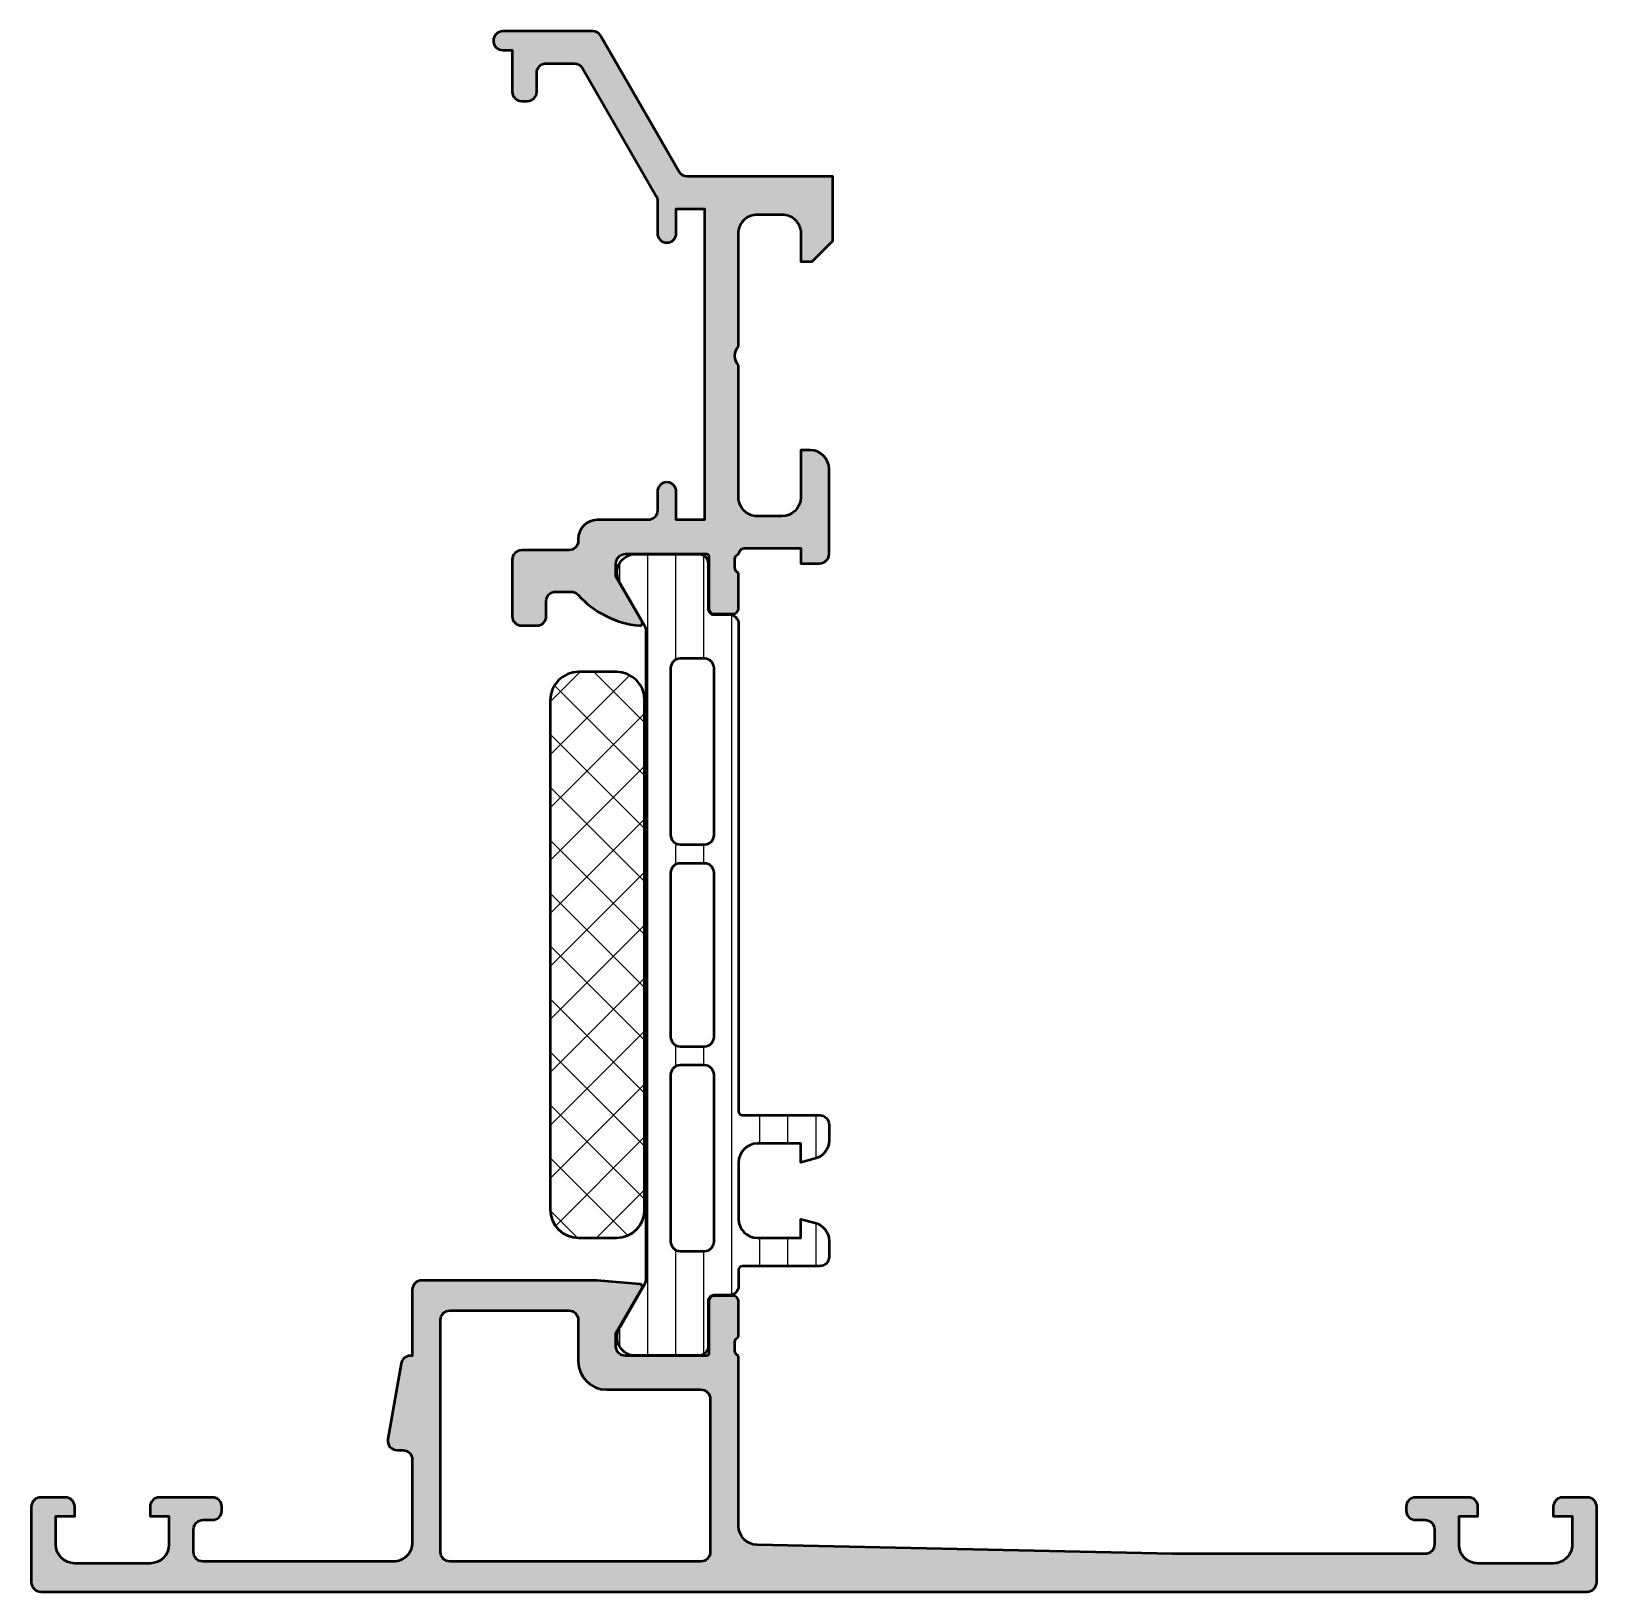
# Model space of a CAD drawing. Extents: x 0 to 83, y 0 to 82.7.
import ezdxf

# ---------------------------------------------------------------- set-up
doc = ezdxf.new("R2010")
doc.units = 0
for name, color, linetype, lineweight in [('0S-Alu contour', 7, 'Continuous', 50), ('0S-Alu hatch', 252, 'Continuous', 25), ('0S-Plastic contour', 254, 'Continuous', 50), ('0S-Plastic hatch', 253, 'Continuous', 25), ('0S-PT contour', 91, 'Continuous', 50), ('0S-PT hatch', 103, 'Continuous', 25)]:
    doc.layers.add(name, color=color, linetype=linetype, lineweight=lineweight)

# ---------------------------------------------------------------- blocks, each defined once
blk = doc.blocks.new('357610__360D80D0_199B_4481_9DCD_6B8A4956D141_')
at = {"layer": '0S-Alu hatch'}
h = blk.add_hatch(color=256, dxfattribs=at)
edge = h.paths.add_edge_path()
edge.add_line((20.20104675293145, 15.99957974050917), (20.20104675292961, 12.50007107351687))
edge.add_line((20.20104675292961, 12.50007107351687), (20.09688073378649, 12.50007107351688))
edge.add_arc((20.09688073378645, 12.00007107351685), 0.5000000000000338, 89.99999999999594, 170.1297260668155)
edge.add_line((19.60428153706837, 12.08578006600148), (18.9080644972403, 8.08438015895865))
edge.add_arc((19.40066369395836, 7.998671166474022), 0.5000000000000016, 170.1297260668152, 269.9999999999968)
edge.add_line((19.40066369395833, 7.498671166474021), (19.70104675293113, 7.498671166474008))
edge.add_ellipse((19.70130787191716, 6.998932285461473), major_axis=(-0.4997389492312813, 0), ratio=1, start_angle=179.9700623347294, end_angle=270.0299376635616, ccw=False)
edge.add_line((20.20104675292968, 6.998671166460542), (20.20111516595617, 2.600182081558386))
edge.add_ellipse((19.20111516607716, 2.600166527802555), major_axis=(-0.9999999999999682, 0), ratio=1, start_angle=90.00000000000279, end_angle=180.0008911646623, ccw=False)
edge.add_line((19.20111516607721, 1.600166527802587), (9.100073519883153, 1.600166526440678))
edge.add_ellipse((9.100073519883125, 2.100203426591479), major_axis=(-0.5000369001508012, 0), ratio=1, start_angle=0.004227977783784809, end_angle=90.00000000000318, ccw=False)
edge.add_line((8.600036621093745, 2.100166527802058), (8.600036619732334, 3.300117421981943))
edge.add_ellipse((9.100073519882699, 3.300117421981943), major_axis=(-0.500036900150363, 0), ratio=1, start_angle=269.9999996214636, end_angle=360, ccw=False)
edge.add_line((9.100073523186296, 3.800154322132306), (9.600094095896551, 3.800154317467164))
edge.add_arc((9.600094095896551, 4.300096845968083), 0.4999425285009185, 270, 360.0000008537737)
edge.add_line((10.10003662439747, 4.300096853417807), (10.10003662439747, 4.500224002605023))
edge.add_arc((9.600094095896566, 4.500224002604987), 0.4999425285009096, 0, 89.99999995942267)
edge.add_line((9.60009409625063, 5.000166531105897), (6.80009336225514, 5.000166529785202))
edge.add_arc((6.800093362255154, 4.500121993671934), 0.5000445361132675, 90.0000000000016, 180)
edge.add_line((6.300048826141886, 4.500121993671934), (6.300048828125, 4.000166527802147))
edge.add_line((6.300048828125, 4.000166527802147), (7.300048828125, 4.000166527802133))
edge.add_line((7.300048828125, 4.000166527802133), (7.30004883006957, 2.500104167022813))
edge.add_ellipse((6.300111188904338, 2.500104167022813), major_axis=(-0.999937641165232, 0), ratio=1, start_angle=90.00000003939368, end_angle=180, ccw=False)
edge.add_line((6.300111189591845, 1.500166525857581), (2.30003569972456, 1.500166525051841))
edge.add_ellipse((2.30003569972456, 2.500092364245356), major_axis=(-0.9999258391935143, 0), ratio=1, start_angle=0, end_angle=90, ccw=False)
edge.add_line((1.300109860531045, 2.500092364245356), (1.30010986328125, 4.000166527802189))
edge.add_line((1.30010986328125, 4.000166527802189), (2.30010986328125, 4.000166527802147))
edge.add_line((2.30010986328125, 4.000166527802147), (2.300109864642664, 4.50012962901274))
edge.add_arc((1.800072964491846, 4.50012962901274), 0.5000369001508176, 0, 89.99999993999789)
edge.add_line((1.800072965015502, 5.000166529163558), (0.5000979339465772, 5.000166529163568))
edge.add_arc((0.500097933946563, 4.500129629011833), 0.5000369001517342, 89.99999999999837, 180)
edge.add_line((6.10337948288e-05, 4.500129629011833), (6.10337948359e-05, 0.5002034265921039))
edge.add_arc((0.5000979339452414, 0.5002034265921039), 0.5000369001504055, 180, 269.9998507352674)
edge.add_line((0.5000966312685902, 0.0001665264433952), (82.50000000000422, -4.70952447416e-05))
edge.add_arc((82.49995290032074, 0.5000000044345221), 0.500047101897435, 270.0053967177769, 359.9946032826653)
edge.add_line((83, 0.4999529047548963), (82.99999237060545, 4.49995290475664))
edge.add_arc((82.49996852648655, 4.499929060636355), 0.5000238446874289, 0.0027322045316847, 89.99726779546612)
edge.add_line((82.49999237060608, 4.999952904755269), (81.19993591308786, 4.999952904755329))
edge.add_arc((81.19998044032452, 4.49991600753264), 0.5000368992052172, 90.00510206895105, 179.9957722025569)
edge.add_line((80.69994354248061, 4.499952904748107), (80.69994354248047, 3.999952904755272))
edge.add_line((80.69994354248047, 3.999952904755272), (81.69994354248045, 3.999952904755272))
edge.add_line((81.69994354248045, 3.999952904755272), (81.6999435424805, 2.499952904751796))
edge.add_ellipse((80.70001580794086, 2.49988063929485), major_axis=(-0.999927737150976, 0), ratio=1, start_angle=89.99585919499589, end_angle=180.0041408049138, ccw=False)
edge.add_line((80.6999435424824, 1.499952904755212), (76.7000045776437, 1.49995290475523))
edge.add_ellipse((76.69996625689778, 2.499922213147558), major_axis=(-0.99996930912659, 0), ratio=1, start_angle=-0.00029142335012011245, end_angle=90.00219568439672, ccw=False)
edge.add_line((75.69999694778413, 2.499927299266603), (75.70000457763672, 3.999952904755258))
edge.add_line((75.70000457763672, 3.999952904755258), (76.70000457763672, 3.999952904755272))
edge.add_line((76.70000457763672, 3.999952904755272), (76.70000457763672, 4.499952904757235))
edge.add_arc((76.19996098675819, 4.499909313269877), 0.5000435927785856, 0.0049947810255019, 89.99587947706527)
edge.add_line((76.19999694823926, 4.999952904755347), (73.40000915527574, 4.999952904755272))
edge.add_arc((73.3999580735081, 4.500003986520602), 0.499948920844284, 89.99414586254967, 180.0058541376308)
edge.add_line((72.90000915527342, 4.49995290475139), (72.90001678466797, 4.299940697723324))
edge.add_arc((73.3999462677879, 4.299870180843945), 0.4999294880932596, 179.9919182211392, 270.0080817792244)
edge.add_line((73.40001678467014, 3.799940697724017), (73.9000167846651, 3.799940697724064))
edge.add_ellipse((73.89996263094984, 3.299878913725065), major_axis=(-0.5000617869312614, 0), ratio=1, start_angle=180.0070790499697, end_angle=269.9937952080799, ccw=False)
edge.add_line((74.4000244140643, 3.299940697723795), (74.40002441406443, 2.499952904769237))
edge.add_ellipse((73.89996806814423, 2.500009251477026), major_axis=(-0.5000563490947937, 0), ratio=1, start_angle=90.00558187331768, end_angle=179.993543870491, ccw=False)
edge.add_line((73.90001678466771, 1.999952904755265), (60.49998474123531, 1.999952904755272))
edge.add_line((60.49998474123531, 1.999952904755272), (38.47814058513664, 2.482461388943038))
edge.add_ellipse((38.50004577636717, 3.482221441454207), major_axis=(-0.9999999999999916, 0), ratio=1, start_angle=0, end_angle=88.74482459939537, ccw=False)
edge.add_line((37.50004577636718, 3.482221441454207), (37.50004577636719, 12.50005581472664))
edge.add_ellipse((37.5788822229102, 12.76757640671974), major_axis=(-0.2788950563274091, 0), ratio=1, start_angle=-1.164589374017396, end_angle=73.58012358051388, ccw=False)
edge.add_line((37.30004477636717, 12.77324481471772), (37.30004477636715, 13.22683881471776))
edge.add_ellipse((37.5789128720103, 13.23249947419516), major_axis=(-0.2789255417371361, 0), ratio=1, start_angle=-73.57540544465019, end_angle=1.162870072956082, ccw=False)
edge.add_line((37.50004577636716, 13.50004281471809), (37.50004577636716, 15.3800538147266))
edge.add_arc((37.20004577636715, 15.3800538147266), 0.3000000000000114, 0, 89.99999999999729)
edge.add_line((37.20004577636716, 15.68005381472661), (36.2200714573244, 15.68005381472665))
edge.add_arc((36.22007145732439, 15.38005381472664), 0.3000000000000043, 89.99999999999864, 180)
edge.add_line((35.92007145732439, 15.38005381472664), (35.92007145732439, 12.62005581472661))
edge.add_ellipse((35.80007163068027, 12.62005581472661), major_axis=(-0.1199998266441184, 0), ratio=1, start_angle=89.9999006516739, end_angle=180, ccw=False)
edge.add_line((35.80007142260593, 12.50005598808267), (31.50003710171848, 12.5000634438846))
edge.add_ellipse((31.50003796866942, 13.0000480068525), major_axis=(-0.4999845629686563, 0), ratio=1, start_angle=0, end_angle=89.99990065167361, ccw=False)
edge.add_line((31.00005340570076, 13.0000480068525), (31.00005340576172, 13.70006039236439))
edge.add_line((31.00005340576172, 13.70006039236439), (32.38829803466977, 16.10457851980485))
edge.add_arc((32.26084248088563, 16.16118807414983), 0.1394616787277372, 336.0515363595374, 437.2878661720721)
edge.add_line((32.29153141287469, 16.29723126319996), (29.97867773385522, 16.49957974050839))
edge.add_line((29.97867773385522, 16.49957974050839), (20.70104675293145, 16.49957974050889))
edge.add_arc((20.70104675293142, 15.99957974050891), 0.4999999999999787, 89.99999999999756, 180)
edge = h.paths.add_edge_path()
edge.add_arc((30.50005340576174, 12.21006802175891), 1.500000000000014, 180, 270)
edge.add_line((30.50005340576174, 10.71006802175889), (35.49995290475708, 10.71006802175889))
edge.add_ellipse((35.49995290475709, 10.2100680217589), major_axis=(-0.4999999999999929, 0), ratio=1, start_angle=180, end_angle=270.0000000000008, ccw=False)
edge.add_line((35.99995290475708, 10.2100680217589), (35.99995290475707, 2.100161950165425))
edge.add_ellipse((35.49995290475707, 2.100161950165425), major_axis=(-0.5, 0), ratio=1, start_angle=90, end_angle=180, ccw=False)
edge.add_line((35.49995290475707, 1.600161950165425), (22.19995290475706, 1.600161950165426))
edge.add_ellipse((22.19995290475707, 2.100161950165432), major_axis=(-0.500000000000007, 0), ratio=1, start_angle=0, end_angle=89.9999999999992, ccw=False)
edge.add_line((21.69995290475706, 2.100161950165432), (21.69995290475706, 14.39957974050861))
edge.add_ellipse((22.19995290475706, 14.39957974050861), major_axis=(-0.4999999999999929, 0), ratio=1, start_angle=270.00000000000165, end_angle=360, ccw=False)
edge.add_line((22.19995290475704, 14.8995797405086), (28.50005340576169, 14.89957974050868))
edge.add_ellipse((28.5000534057617, 14.39957974050865), major_axis=(-0.5000000000000285, 0), ratio=1, start_angle=180, end_angle=270.00000000000165, ccw=False)
edge.add_line((29.00005340576173, 14.39957974050865), (29.00005340576172, 12.21006802175891))
at = {"layer": '0S-Alu contour', "color": 7}
for points in [[(20.20104675293145, 15.99957974050917), (20.20104675292961, 12.50007107351687), (20.09688073378649, 12.50007107351688)], [(32.29153141287469, 16.29723126319996), (29.97867773385522, 16.49957974050839), (20.70104675293145, 16.49957974050889)], [(31.00005340570076, 13.0000480068525), (31.00005340576172, 13.70006039236439), (32.38829803466977, 16.10457851980485)], [(35.92007145732439, 15.38005381472664), (35.92007145732439, 12.62005581472661)], [(37.20004577636716, 15.68005381472661), (36.2200714573244, 15.68005381472665)], [(37.50004577636716, 13.50004281471809), (37.50004577636716, 15.3800538147266)], [(21.69995290475706, 2.100161950165432), (21.69995290475706, 14.39957974050861)], [(22.19995290475704, 14.8995797405086), (28.50005340576169, 14.89957974050868)], [(29.00005340576173, 14.39957974050865), (29.00005340576172, 12.21006802175891)], [(35.80007142260593, 12.50005598808267), (31.50003710171848, 12.5000634438846)], [(37.30004477636717, 12.77324481471772), (37.30004477636715, 13.22683881471776)], [(37.50004577636718, 3.482221441454207), (37.50004577636719, 12.50005581472664)], [(19.60428153706837, 12.08578006600148), (18.9080644972403, 8.08438015895865)], [(30.50005340576174, 10.71006802175889), (35.49995290475708, 10.71006802175889)], [(35.99995290475708, 10.2100680217589), (35.99995290475707, 2.100161950165425)], [(19.40066369395833, 7.498671166474021), (19.70104675293113, 7.498671166474008)], [(20.20104675292968, 6.998671166460542), (20.20111516595617, 2.600182081558386)], [(1.800072965015502, 5.000166529163558), (0.5000979339465772, 5.000166529163568)], [(9.60009409625063, 5.000166531105897), (6.80009336225514, 5.000166529785202)], [(76.19999694823926, 4.999952904755347), (73.40000915527574, 4.999952904755272)], [(82.49999237060608, 4.999952904755269), (81.19993591308786, 4.999952904755329)], [(6.10337948288e-05, 4.500129629011833), (6.10337948359e-05, 0.5002034265921039)], [(1.300109860531045, 2.500092364245356), (1.30010986328125, 4.000166527802189), (2.30010986328125, 4.000166527802147), (2.300109864642664, 4.50012962901274)], [(6.300048826141886, 4.500121993671934), (6.300048828125, 4.000166527802147), (7.300048828125, 4.000166527802133), (7.30004883006957, 2.500104167022813)], [(10.10003662439747, 4.300096853417807), (10.10003662439747, 4.500224002605023)], [(72.90000915527342, 4.49995290475139), (72.90001678466797, 4.299940697723324)], [(75.69999694778413, 2.499927299266603), (75.70000457763672, 3.999952904755258), (76.70000457763672, 3.999952904755272), (76.70000457763672, 4.499952904757235)], [(80.69994354248061, 4.499952904748107), (80.69994354248047, 3.999952904755272), (81.69994354248045, 3.999952904755272), (81.6999435424805, 2.499952904751796)], [(83, 0.4999529047548963), (82.99999237060545, 4.49995290475664)], [(9.100073523186296, 3.800154322132306), (9.600094095896551, 3.800154317467164)], [(73.40001678467014, 3.799940697724017), (73.9000167846651, 3.799940697724064)], [(8.600036621093745, 2.100166527802058), (8.600036619732334, 3.300117421981943)], [(74.4000244140643, 3.299940697723795), (74.40002441406443, 2.499952904769237)], [(73.90001678466771, 1.999952904755265), (60.49998474123531, 1.999952904755272), (38.47814058513664, 2.482461388943038)], [(6.300111189591845, 1.500166525857581), (2.30003569972456, 1.500166525051841)], [(19.20111516607721, 1.600166527802587), (9.100073519883153, 1.600166526440678)], [(35.49995290475707, 1.600161950165425), (22.19995290475706, 1.600161950165426)], [(80.6999435424824, 1.499952904755212), (76.7000045776437, 1.49995290475523)], [(0.5000966312685902, 0.0001665264433952), (82.50000000000422, -4.70952447416e-05)]]:
    blk.add_lwpolyline(points, dxfattribs=at)
for centre, radius, start, end in [((20.70104675293142, 15.99957974050891), 0.4999999999999787, 89.99999999999756, 180), ((32.26084248088563, 16.16118807414983), 0.1394616787277372, 336.0515363595374, 77.28786617207217), ((36.22007145732439, 15.38005381472664), 0.3000000000000043, 89.99999999999864, 180), ((37.20004577636715, 15.3800538147266), 0.3000000000000114, 0, 89.99999999999729), ((20.09688073378645, 12.00007107351685), 0.5000000000000338, 89.99999999999594, 170.1297260668155), ((30.50005340576174, 12.21006802175891), 1.500000000000014, 180, 270), ((19.40066369395836, 7.998671166474022), 0.5000000000000016, 170.1297260668152, 269.9999999999968), ((0.500097933946563, 4.500129629011833), 0.5000369001517342, 89.99999999999837, 180), ((1.800072964491846, 4.50012962901274), 0.5000369001508176, 0, 89.99999993999789), ((6.800093362255154, 4.500121993671934), 0.5000445361132675, 90.0000000000016, 180), ((9.600094095896566, 4.500224002604987), 0.4999425285009096, 0, 89.99999995942267), ((73.3999580735081, 4.500003986520602), 0.499948920844284, 89.99414586254967, 180.0058541376308), ((76.19996098675819, 4.499909313269877), 0.5000435927785856, 0.0049947810255019, 89.99587947706527), ((81.19998044032452, 4.49991600753264), 0.5000368992052172, 90.00510206895105, 179.9957722025569), ((82.49996852648655, 4.499929060636355), 0.5000238446874289, 0.0027322045316847, 89.99726779546612), ((9.600094095896551, 4.300096845968083), 0.4999425285009185, 270, 8.537736463e-07), ((73.3999462677879, 4.299870180843945), 0.4999294880932596, 179.9919182211392, 270.0080817792244), ((0.5000979339452414, 0.5002034265921039), 0.5000369001504055, 180, 269.9998507352674), ((82.49995290032074, 0.5000000044345221), 0.500047101897435, 270.0053967177769, 359.9946032826653)]:
    blk.add_arc(centre, radius, start, end, dxfattribs=at)
at = {"layer": '0S-Alu contour', "color": 7, "extrusion": (0, 0, -1)}
for centre, radius, start, end in [((-22.19995290475706, 14.39957974050861), 0.4999999999999929, 0, 89.99999999999837), ((-28.5000534057617, 14.39957974050865), 0.5000000000000285, 89.99999999999837, 180), ((-37.5789128720103, 13.23249947419516), 0.2789255417371361, 358.8371299270439, 73.57540544465033), ((-31.50003796866942, 13.0000480068525), 0.4999845629686563, 270.0000993483264, 0), ((-35.80007163068027, 12.62005581472661), 0.1199998266441185, 180, 270.0000993483261), ((-37.5788822229102, 12.76757640671974), 0.2788950563274091, 286.4198764194861, 1.164589374017428), ((-35.49995290475709, 10.2100680217589), 0.4999999999999929, 89.9999999999992, 180), ((-19.70130787191716, 6.998932285461473), 0.4997389492312814, 89.97006233643839, 180.0299376652706), ((-9.100073519882699, 3.300117421981943), 0.500036900150363, 0, 90.00000037853643), ((-38.50004577636717, 3.482221441454207), 0.9999999999999916, 271.2551754006046, 0), ((-73.89996263094984, 3.299878913725065), 0.5000617869312614, 90.00620479192008, 179.9929209500303), ((-2.30003569972456, 2.500092364245356), 0.9999258391935143, 270, 0), ((-6.300111188904338, 2.500104167022813), 0.999937641165232, 180, 269.9999999606063), ((-19.20111516607716, 2.600166527802555), 0.9999999999999682, 179.9991088353377, 269.9999999999972), ((-73.89996806814423, 2.500009251477026), 0.5000563490947937, 180.0064561295091, 269.9944181266823), ((-76.69996625689778, 2.499922213147558), 0.99996930912659, 269.9978043156033, 0.0002914233500288), ((-80.70001580794086, 2.49988063929485), 0.999927737150976, 179.9958591950862, 270.0041408050041), ((-9.100073519883125, 2.100203426591479), 0.5000369001508012, 269.9999999999968, 359.9957720222162), ((-22.19995290475707, 2.100161950165432), 0.500000000000007, 270.0000000000008, 0), ((-35.49995290475707, 2.100161950165425), 0.5, 180, 270)]:
    blk.add_arc(centre, radius, start, end, dxfattribs=at)
blk = doc.blocks.new('284027__2781F59E_838C_44CE_A324_AA0D3251A25B___9F531C79_00E3_43F5_A709_7FE6541C8F7C_')
at = {"layer": '0S-Plastic hatch'}
h = blk.add_hatch(dxfattribs=at)
h.set_pattern_fill('ANSI31', color=256, scale=0.4680000000000001, angle=45, style=0)
h.set_pattern_definition([(90, (0, 0), (-1.4859, 0), [])])
edge = h.paths.add_edge_path()
edge.add_line((37.49877913580897, 51.29248577563981), (37.49880205712904, 25.45113395396918))
edge.add_arc((37.70294092275107, 25.4552527528085), 0.2041804127758829, 181.1558689438077, 269.5149389342585)
edge.add_line((37.70121236985572, 25.25107965696525), (41.80121236984407, 25.25107965696525))
edge.add_ellipse((41.80121236984407, 24.75107965696529), major_axis=(-0.4999999999999539, 0), ratio=1, start_angle=180, end_angle=269.9999999999992, ccw=False)
edge.add_line((42.30121236984402, 24.75107965696529), (42.30121236984402, 23.92033043357766))
edge.add_ellipse((41.30121236984396, 23.92033043357766), major_axis=(-1.000000000000063, 0), ratio=1, start_angle=104.9999999990658, end_angle=180, ccw=False)
edge.add_line((41.56003141493075, 22.95440460728431), (40.80121236984408, 22.75107965696524))
edge.add_line((40.80121236984408, 22.75107965696524), (40.80121236984409, 23.75107965696525))
edge.add_line((40.80121236984409, 23.75107965696525), (38.50121236985926, 23.75107965696525))
edge.add_arc((38.50292140369673, 22.74695368428765), 1.004127427074066, 90.09751797487945, 179.7701403214272)
edge.add_line((37.49880205712904, 22.75098204013632), (37.49880205712904, 19.75110368599111))
edge.add_arc((38.50292161557694, 19.75520614116687), 1.004127938958013, 180.2340877213126, 269.9024699846391)
edge.add_line((38.50121236985502, 18.75107965696524), (40.80121236984408, 18.75107965696524))
edge.add_line((40.80121236984408, 18.75107965696524), (40.80121236984419, 19.75107965696518))
edge.add_line((40.80121236984419, 19.75107965696518), (41.56003141496654, 19.54775470660646))
edge.add_ellipse((41.30121236984417, 18.58182888032328), major_axis=(-0.9999999999994528, 0), ratio=1, start_angle=180, end_angle=254.9999999988141, ccw=False)
edge.add_line((42.30121236984362, 18.58182888032328), (42.30121236984408, 17.75107965696551))
edge.add_ellipse((41.80121236984407, 17.75107965696524), major_axis=(-0.5, 0), ratio=1, start_angle=90, end_angle=180, ccw=False)
edge.add_line((41.80121236984407, 17.25107965696524), (37.70121236985571, 17.25107965696524))
edge.add_arc((37.70121236985571, 17.05107965696526), 0.1999999999999815, 90, 180)
edge.add_line((37.50121236985573, 17.05107965696526), (37.49989182486578, 16.21000741183714))
edge.add_ellipse((36.99989450420001, 16.20998662263466), major_axis=(-0.4999973210979703, 0), ratio=1, start_angle=90.00202407690739, end_angle=180.0023822800019, ccw=False)
edge.add_line((36.99991216750854, 15.70998930184869), (36.18957887096178, 15.70996067536621))
edge.add_arc((36.18958946900373, 15.40996067555341), 0.2999999999999986, 90.00202407691583, 180.0100001407743)
edge.add_line((35.88958947357312, 15.40990831493902), (35.89000834222845, 13.01001795617758))
edge.add_ellipse((35.39001237239832, 13.00993069011069), major_axis=(-0.4999959774455588, 0), ratio=1, start_angle=90.00208723675058, end_angle=180.0100000351534, ccw=False)
edge.add_line((35.39003058682856, 12.5099347129969), (31.91348634721224, 12.50980806544037))
edge.add_ellipse((32.05576114412644, 13.49963129411679), major_axis=(-0.9999960709244771, 0), ratio=1, start_angle=-32.72494080195361, end_angle=81.82046724598769, ccw=False)
edge.add_line((31.21448891346766, 14.04023574821127), (32.53287591125471, 16.3239403494664))
edge.add_arc((32.09985413961405, 16.57392463954314), 0.499999999999994, 330.0020786985427, 360.0018117432845)
edge.add_line((32.59985413936407, 16.57394044998589), (32.59876782697086, 50.92820816004842))
edge.add_arc((32.09876782722079, 50.92819234960514), 0.5000000000000508, 0.0018117430833341, 30.0020718972333)
edge.add_line((32.53177148847281, 51.17820800779956), (31.21321905901638, 53.46181709704902))
edge.add_ellipse((32.05445212523668, 54.00248249279947), major_axis=(-0.9999960709244813, 0), ratio=1, start_angle=-81.81631665021388, end_angle=32.72909139772082, ccw=False)
edge.add_line((31.9121056243549, 54.99229541227016), (35.38864965560039, 54.99242205983304))
edge.add_ellipse((35.38866787003064, 54.49242608271923), major_axis=(-0.4999959774455875, 0), ratio=1, start_angle=179.9941505605964, end_angle=270.00208723675144, ccw=False)
edge.add_line((35.88866384487055, 54.49237503714149), (35.88841882802273, 52.09248465433383))
edge.add_arc((36.18841882645926, 52.09245402618781), 0.2999999999999983, 179.9941504549235, 270.0020240769159)
edge.add_line((36.1884294245012, 51.79245402637501), (36.99876415140251, 51.79248265292301))
edge.add_ellipse((36.99878181471119, 51.29248533213704), major_axis=(-0.4999973210979666, 0), ratio=1, start_angle=180.0000508192582, end_angle=270.0020240769237, ccw=False)
edge = h.paths.add_edge_path()
edge.add_line((33.89931975583178, 48.95107094744229), (33.89931975584501, 40.10107341160138))
edge.add_arc((34.39931611648828, 40.10106977224461), 0.4999963606565109, 179.9995829571354, 269.9999999878949)
edge.add_line((34.39931611638264, 39.6010734115881), (35.69933043484006, 39.60107341132671))
edge.add_arc((35.69933043484005, 40.10107341348401), 0.5000000021573073, 270.0000000000017, 360)
edge.add_line((36.19933043699736, 40.10107341348401), (36.19933043699736, 48.95106730627269))
edge.add_arc((35.69933043490973, 48.95106730627269), 0.5000000020876314, 0, 90)
edge.add_line((35.69933043490973, 49.45106730836033), (34.39931611638276, 49.4510673080989))
edge.add_arc((34.3993161164884, 48.95107094744228), 0.499996360656624, 90.00000001210513, 180)
edge = h.paths.add_edge_path()
edge.add_line((33.89931975583463, 38.1010734122998), (33.89931975583464, 29.40106730878413))
edge.add_arc((34.39931975583462, 29.40106730878413), 0.4999999999999929, 180, 270)
edge.add_line((34.39931975583462, 28.90106730878414), (35.69933043698698, 28.90106730878414))
edge.add_arc((35.69933043698698, 29.40106730878414), 0.5, 270, 360)
edge.add_line((36.19933043698698, 29.40106730878414), (36.19933043698699, 38.10107341230502))
edge.add_arc((35.69933043698699, 38.10107341229981), 0.5000000000000071, 0, 89.9999999999992)
edge.add_line((35.69933043698699, 38.60107341229981), (34.39931975583464, 38.60107341229981))
edge.add_arc((34.39931975583464, 38.1010734122998), 0.5000000000000142, 90, 180)
edge = h.paths.add_edge_path()
edge.add_line((33.89931975582139, 27.40107094814081), (33.89931975583464, 18.55108867109406))
edge.add_arc((34.39933501462369, 18.55108867108886), 0.5000152587890554, 180, 270.0000000000008)
edge.add_line((34.3993350146237, 18.0510734122998), (35.69934569577603, 18.0510734122998))
edge.add_arc((35.69934569577604, 18.55105815351073), 0.4999847412109304, 269.9999999999992, 360)
edge.add_line((36.19933043698697, 18.55105815351073), (36.19933043698697, 27.40106730697116))
edge.add_arc((35.69933043489935, 27.40106730697116), 0.5000000020876243, 0, 89.9999999994162)
edge.add_line((35.69933043490444, 27.90106730905879), (34.39931611647796, 27.90106730879738))
edge.add_arc((34.39931611647796, 27.40107094814081), 0.4999963606565672, 90, 180)
at = {"layer": '0S-Alu contour', "color": 7}
for points in [[(35.69933043490973, 49.45106730836033), (34.39931611638276, 49.4510673080989)], [(33.89931975583178, 48.95107094744229), (33.89931975584501, 40.10107341160138)], [(36.19933043699736, 40.10107341348401), (36.19933043699736, 48.95106730627269)], [(34.39931611638264, 39.6010734115881), (35.69933043484006, 39.60107341132671)], [(35.69933043698699, 38.60107341229981), (34.39931975583464, 38.60107341229981)], [(33.89931975583463, 38.1010734122998), (33.89931975583464, 29.40106730878413)], [(36.19933043698698, 29.40106730878414), (36.19933043698699, 38.10107341230502)], [(34.39931975583462, 28.90106730878414), (35.69933043698698, 28.90106730878414)], [(33.89931975582139, 27.40107094814081), (33.89931975583464, 18.55108867109406)], [(35.69933043490444, 27.90106730905879), (34.39931611647796, 27.90106730879738)], [(36.19933043698697, 18.55105815351073), (36.19933043698697, 27.40106730697116)], [(34.3993350146237, 18.0510734122998), (35.69934569577603, 18.0510734122998)]]:
    blk.add_lwpolyline(points, dxfattribs=at)
for centre, radius, start, end in [((34.3993161164884, 48.95107094744228), 0.499996360656624, 90.00000001210513, 180), ((35.69933043490973, 48.95106730627269), 0.5000000020876314, 0, 90), ((34.39931611648828, 40.10106977224461), 0.4999963606565109, 179.9995829571354, 269.9999999878949), ((35.69933043484005, 40.10107341348401), 0.5000000021573073, 270.0000000000017, 0), ((34.39931975583464, 38.1010734122998), 0.5000000000000142, 90, 180), ((35.69933043698699, 38.10107341229981), 0.5000000000000071, 0, 89.9999999999992), ((34.39931975583462, 29.40106730878413), 0.4999999999999929, 180, 270), ((35.69933043698698, 29.40106730878414), 0.5, 270, 0), ((34.39931611647796, 27.40107094814081), 0.4999963606565672, 90, 180), ((35.69933043489935, 27.40106730697116), 0.5000000020876243, 0, 89.9999999994162), ((34.39933501462369, 18.55108867108886), 0.5000152587890554, 180, 270.0000000000008), ((35.69934569577604, 18.55105815351073), 0.4999847412109304, 269.9999999999992, 0)]:
    blk.add_arc(centre, radius, start, end, dxfattribs=at)
at = {"layer": '0S-Plastic contour', "color": 7}
for points in [[(31.9121056243549, 54.99229541227016), (35.38864965560039, 54.99242205983304)], [(35.88866384487055, 54.49237503714149), (35.88841882802273, 52.09248465433383)], [(32.53177148847281, 51.17820800779956), (31.21321905901638, 53.46181709704902)], [(36.1884294245012, 51.79245402637501), (36.99876415140251, 51.79248265292301)], [(32.59985413936407, 16.57394044998589), (32.59876782697086, 50.92820816004842)], [(37.49877913580897, 51.29248577563981), (37.49880205712904, 25.45113395396918)], [(37.70121236985572, 25.25107965696525), (41.80121236984407, 25.25107965696525)], [(42.30121236984402, 24.75107965696529), (42.30121236984402, 23.92033043357766)], [(41.56003141493075, 22.95440460728431), (40.80121236984408, 22.75107965696524), (40.80121236984409, 23.75107965696525), (38.50121236985926, 23.75107965696525)], [(37.49880205712904, 22.75098204013632), (37.49880205712904, 19.75110368599111)], [(38.50121236985502, 18.75107965696524), (40.80121236984408, 18.75107965696524), (40.80121236984419, 19.75107965696518), (41.56003141496654, 19.54775470660646)], [(42.30121236984362, 18.58182888032328), (42.30121236984408, 17.75107965696551)], [(37.50121236985573, 17.05107965696526), (37.49989182486578, 16.21000741183714)], [(41.80121236984407, 17.25107965696524), (37.70121236985571, 17.25107965696524)], [(31.21448891346766, 14.04023574821127), (32.53287591125471, 16.3239403494664)], [(35.88958947357312, 15.40990831493902), (35.89000834222845, 13.01001795617758)], [(36.99991216750854, 15.70998930184869), (36.18957887096178, 15.70996067536621)], [(35.39003058682856, 12.5099347129969), (31.91348634721224, 12.50980806544037)]]:
    blk.add_lwpolyline(points, dxfattribs=at)
at = {"layer": '0S-Plastic contour', "color": 7, "extrusion": (0, 0, -1)}
for centre, radius, start, end in [((-32.05445212523668, 54.00248249279947), 0.9999960709244813, 327.2709086022792, 81.81631665021386), ((-35.38866787003064, 54.49242608271923), 0.4999959774455876, 89.99791276324854, 180.0058494394036), ((-36.99878181471119, 51.29248533213704), 0.4999973210979666, 89.99797592307631, 179.9999491807418), ((-41.80121236984407, 24.75107965696529), 0.4999999999999539, 90.00000000000081, 180), ((-41.30121236984396, 23.92033043357766), 1.000000000000063, 180, 255.0000000009342), ((-41.30121236984417, 18.58182888032328), 0.9999999999994528, 105.0000000011859, 180), ((-41.80121236984407, 17.75107965696524), 0.5, 180, 270), ((-36.99989450420001, 16.20998662263466), 0.4999973210979704, 179.9976177199981, 269.9979759230926), ((-32.05576114412644, 13.49963129411679), 0.9999960709244771, 278.1795327540123, 32.72494080195349), ((-35.39001237239832, 13.00993069011069), 0.4999959774455589, 179.9899999648466, 269.9979127632494)]:
    blk.add_arc(centre, radius, start, end, dxfattribs=at)
at = {"layer": '0S-Plastic contour', "color": 7}
for centre, radius, start, end in [((36.18841882645926, 52.09245402618781), 0.2999999999999983, 179.9941504549235, 270.0020240769159), ((32.09876782722079, 50.92819234960514), 0.5000000000000508, 0.0018117430833341, 30.0020718972333), ((37.70294092275107, 25.4552527528085), 0.2041804127758829, 181.1558689438077, 269.5149389342585), ((38.50292140369673, 22.74695368428765), 1.004127427074066, 90.09751797487945, 179.7701403214272), ((38.50292161557694, 19.75520614116687), 1.004127938958013, 180.2340877213126, 269.9024699846391), ((37.70121236985571, 17.05107965696526), 0.1999999999999815, 90, 180), ((32.09985413961405, 16.57392463954314), 0.499999999999994, 330.0020786985427, 0.001811743284502), ((36.18958946900373, 15.40996067555341), 0.2999999999999986, 90.00202407691583, 180.0100001407743)]:
    blk.add_arc(centre, radius, start, end, dxfattribs=at)
blk = doc.blocks.new('366360__54E42597_175E_403F_A078_232CDA6ACF58_')
at = {"layer": '0S-PT hatch'}
h = blk.add_hatch(dxfattribs=at)
h.set_pattern_fill('ANSI37', color=256, scale=0.625, angle=90, style=0)
h.set_pattern_definition([(135, (0, 0), (-1.403165018917055, -1.403165018917055), []), (225, (0, 0), (1.403165018917055, -1.403165018917055), [])])
edge = h.paths.add_edge_path()
edge.add_line((27.51951045295636, 47.25107660485232), (27.51951045295636, 20.25107660485232))
edge.add_arc((29.01951045295636, 20.25107660485232), 1.5, 180, 270)
edge.add_line((29.01951045295636, 18.75107660485232), (31.01951045295635, 18.75107660485232))
edge.add_arc((31.01951045295635, 20.25107660485232), 1.5, 270, 360)
edge.add_line((32.51951045295636, 20.25107660485232), (32.51951045295636, 47.25107660485232))
edge.add_arc((31.01951045295635, 47.25107660485232), 1.5, 0, 90)
edge.add_line((31.01951045295635, 48.75107660485232), (29.01951045295636, 48.75107660485232))
edge.add_arc((29.01951045295636, 47.25107660485232), 1.5, 90, 180)
at = {"layer": '0S-PT contour', "color": 7}
for points in [[(31.01951045295635, 48.75107660485232), (29.01951045295636, 48.75107660485232)], [(27.51951045295636, 47.25107660485232), (27.51951045295636, 20.25107660485232)], [(32.51951045295636, 20.25107660485232), (32.51951045295636, 47.25107660485232)], [(29.01951045295636, 18.75107660485232), (31.01951045295635, 18.75107660485232)]]:
    blk.add_lwpolyline(points, dxfattribs=at)
for centre, start, end in [((29.01951045295636, 47.25107660485232), 90, 180), ((31.01951045295635, 47.25107660485232), 0, 90), ((29.01951045295636, 20.25107660485232), 180, 270), ((31.01951045295635, 20.25107660485232), 270, 0)]:
    blk.add_arc(centre, 1.5, start, end, dxfattribs=at)
blk = doc.blocks.new('347320__D0DC173F_F1D7_4B13_B88C_716835603CFA_')
at = {"layer": '0S-Alu hatch'}
h = blk.add_hatch(color=256, dxfattribs=at)
edge = h.paths.add_edge_path()
edge.add_line((25.00000000000002, 81.69979858398435), (25.49999999999999, 81.69979858398435))
edge.add_line((25.49999999999999, 81.69979858398435), (25.50000000000027, 79.50007527127505))
edge.add_arc((26.00000000000034, 79.5000752712751), 0.500000000000071, 180, 270.0000000000081)
edge.add_line((26.00000000000041, 79.00007527127504), (26.30000002416497, 79.0000752712751))
edge.add_arc((26.30000002416492, 79.5000752712751), 0.5000000000000142, 270.0000000000057, 360)
edge.add_line((26.80000002416493, 79.5000752712751), (26.80000002416489, 80.4997406005859))
edge.add_ellipse((27.30000002416493, 80.49974060058591), major_axis=(-0.5000000000000427, 0), ratio=1, start_angle=269.9999999999984, end_angle=360, ccw=False)
edge.add_line((27.30000002416494, 80.99974060058595), (28.7843885387498, 80.9997406005859))
edge.add_ellipse((28.78438853874979, 80.4997406005858), major_axis=(-0.5000000000001279, 0), ratio=1, start_angle=209.9999723775534, end_angle=269.9999999999984, ccw=False)
edge.add_line((29.21740136116773, 80.74974039182923), (33.13296399303574, 73.96777942239726))
edge.add_ellipse((32.69995117061802, 73.7177796311539), major_axis=(-0.4999999999998832, 0), ratio=1, start_angle=180.0022902910515, end_angle=209.9999723775546, ccw=False)
edge.add_line((33.19995117021845, 73.71779961771372), (33.20001983682525, 71.99998001332443))
edge.add_arc((33.70001983642576, 71.99999999999768), 0.4999999999999715, 180.0022903039413, 360)
edge.add_line((34.20001983642573, 71.99999999999768), (34.20001983642573, 73.30001831054685))
edge.add_line((34.20001983642573, 73.30001831054685), (35.70001220703128, 73.30001831054686))
edge.add_line((35.70001220703128, 73.30001831054686), (35.70001220703131, 56.79996005146344))
edge.add_line((35.70001220703131, 56.79996005146344), (34.20001220703125, 56.79996005146343))
edge.add_line((34.20001220703125, 56.79996005146343), (34.20001220703128, 58.29996386616069))
edge.add_arc((33.70001602172853, 58.29996386616069), 0.4999961853027486, 0, 180)
edge.add_line((33.20001983642578, 58.29996386616069), (33.20001983642578, 57.29996005146344))
edge.add_ellipse((32.70001983642578, 57.29996005146344), major_axis=(-0.5, 0), ratio=1, start_angle=89.9999999999992, end_angle=180, ccw=False)
edge.add_line((32.70001983642578, 56.79996005146344), (29.99993896484389, 56.79996005146348))
edge.add_arc((29.99993896484389, 55.79996005146342), 1.000000000000056, 90, 180)
edge.add_line((28.99993896484384, 55.79996005146342), (28.99993896484382, 55.69996005146347))
edge.add_ellipse((28.49993896484382, 55.69996005146347), major_axis=(-0.5, 0), ratio=1, start_angle=90, end_angle=180, ccw=False)
edge.add_line((28.49993896484382, 55.19996005146346), (26.00000000000016, 55.19996005146346))
edge.add_arc((26.00000000000016, 54.69996005146345), 0.5000000000000071, 89.9999999999992, 180)
edge.add_line((25.50000000000015, 54.69996005146345), (25.50000000000022, 51.70000000000003))
edge.add_arc((26.00000000000021, 51.70000000000004), 0.4999999999999929, 180, 270.0000000000017)
edge.add_line((26.00000000000022, 51.20000000000004), (26.80177701405427, 51.20000000000005))
edge.add_arc((26.80177701405427, 51.70000000000011), 0.500000000000057, 270, 360)
edge.add_line((27.30177701405433, 51.70000000000011), (27.30177701405429, 52.49996005146345))
edge.add_ellipse((27.80177701405428, 52.49996005146346), major_axis=(-0.4999999999999929, 0), ratio=1, start_angle=270, end_angle=360, ccw=False)
edge.add_line((27.80177701405428, 52.99996005146346), (28.62150422277745, 52.99996005146346))
edge.add_ellipse((28.62150422277745, 52.49996005146339), major_axis=(-0.500000000000064, 0), ratio=1, start_angle=221.9900848922258, end_angle=269.9999999999992, ccw=False)
edge.add_arc((32.70943756817942, 56.17947101945226), 4.999999999999904, 221.9900848922257, 264.6507719903846)
edge.add_arc((32.26181918019558, 51.3381197846483), 0.1381197846482888, 262.2975625060373, 389.9999999999987)
edge.add_line((32.38143442246623, 51.40717967697245), (30.99993896484386, 53.79999999999996))
edge.add_line((30.99993896484386, 53.79999999999996), (30.99993896484387, 54.5))
edge.add_ellipse((31.49993896484386, 54.49999999999999), major_axis=(-0.4999999999999929, 0), ratio=1, start_angle=269.9999999999992, end_angle=360, ccw=False)
edge.add_line((31.49993896484386, 54.99999999999999), (35.79996464580108, 55.00000000000001))
edge.add_ellipse((35.79996464580107, 54.88000000000002), major_axis=(-0.1199999999999974, 0), ratio=1, start_angle=180, end_angle=269.9999999999966, ccw=False)
edge.add_line((35.91996464580107, 54.88000000000002), (35.91996464580107, 52.120002))
edge.add_arc((36.21996464580107, 52.120002), 0.2999999999999971, 180, 270)
edge.add_line((36.21996464580107, 51.820002), (37.19993896484386, 51.820002))
edge.add_arc((37.19993896484386, 52.120002), 0.2999999999999971, 270, 360)
edge.add_line((37.49993896484386, 52.120002), (37.49993896484386, 54.00001300000849))
edge.add_ellipse((37.57880606048703, 54.26755634053144), major_axis=(-0.2789255417371599, 0), ratio=1, start_angle=-1.162870072912483, end_angle=73.57540544464422, ccw=False)
edge.add_line((37.29993796484386, 54.27321700000863), (37.29993796484386, 54.72681100000843))
edge.add_ellipse((37.5787754113869, 54.73247940800689), major_axis=(-0.2788950563274324, 0), ratio=1, start_angle=-73.58012358050922, end_angle=1.1645893741144278, ccw=False)
edge.add_line((37.49993896484387, 55), (37.54571536830983, 55.11279873095777))
edge.add_ellipse((37.82369664067489, 54.99998732987446), major_axis=(-0.3000000000001303, 0), ratio=1, start_angle=270.0001504978752, end_angle=337.91151766826994, ccw=False)
edge.add_line((37.82369585266986, 55.29998732987356), (40.80001068115234, 55.29999514771041))
edge.add_line((40.80001068115234, 55.29999514771041), (40.80001068115234, 54.49999972534723))
edge.add_line((40.80001068115234, 54.49999972534723), (41.80004523623582, 54.50000735381125))
edge.add_arc((41.80004142177307, 54.99997661371014), 0.4999692599134411, 270.0004371321077, 360)
edge.add_line((42.30001068168651, 54.99997661371014), (42.30001068166132, 59.49996809496958))
edge.add_arc((41.29997877501105, 59.49996809485088), 1.000031906650271, 0, 89.99999999999837)
edge.add_line((41.29997877501108, 60.50000000150115), (40.8000183105469, 60.5))
edge.add_line((40.8000183105469, 60.5), (40.80001068114878, 57.99999840853509))
edge.add_ellipse((39.80000922081476, 58.00000146029735), major_axis=(-1.000001460338682, 0), ratio=1, start_angle=89.9999999999996, end_angle=179.9998251493251, ccw=False)
edge.add_line((39.80000922081475, 56.99999999995867), (38.50003447561934, 56.99999999940574))
edge.add_ellipse((38.50003447565114, 58.00004210533785), major_axis=(-1.000042105932109, 0), ratio=1, start_angle=-6.244815847367136e-05, end_angle=89.99999999817788, ccw=False)
edge.add_line((37.49999236971963, 58.00004319530972), (37.49999999999998, 64.99999996894107))
edge.add_ellipse((38.02511203940466, 65.4999999888312), major_axis=(-0.7250811498155793, 0), ratio=1, start_angle=-43.59671436379341, end_angle=43.59671436378562, ccw=False)
edge.add_line((37.50000000000005, 66.00000000872141), (37.49999236961862, 72.00004317221993))
edge.add_ellipse((38.49994792724446, 72.0000444437292), major_axis=(-0.99995555762664, 0), ratio=1, start_angle=-89.99999996523638, end_angle=7.285146017466104e-05, ccw=False)
edge.add_line((38.49994792663775, 73.00000000135584), (39.80002750998387, 73.00000000078877))
edge.add_ellipse((39.80002750998386, 72.00003208789451), major_axis=(-0.9999679128942629, 0), ratio=1, start_angle=179.9997085779007, end_angle=269.9999999999996, ccw=False)
edge.add_line((40.79999542286519, 72.00002700178258), (40.79998779296881, 70.5))
edge.add_line((40.79998779296881, 70.5), (41.39997100830075, 70.5))
edge.add_line((41.39997100830075, 70.5), (42.5, 71.6000061035156))
edge.add_line((42.5, 71.6000061035156), (42.5, 75))
edge.add_line((42.5, 75), (34.78867054342688, 75))
edge.add_ellipse((34.78867054342687, 75.50000000000004), major_axis=(-0.5000000000000427, 0), ratio=1, start_angle=29.999995158604293, end_angle=90.00000000000159, ccw=False)
edge.add_line((34.35565782041004, 75.25000003658884), (30.19885302324585, 82.44979854739552))
edge.add_arc((29.76584030022909, 82.19979858398438), 0.4999999999999537, 29.99999515860256, 90.00000000000081)
edge.add_line((29.76584030022908, 82.69979858398435), (25.00000000000002, 82.69979858398435))
edge.add_arc((25.00000000000002, 82.19979858398435), 0.5, 90, 270)
at = {"layer": '0S-Alu contour', "color": 7}
for points in [[(29.76584030022908, 82.69979858398435), (25.00000000000002, 82.69979858398435)], [(34.35565782041004, 75.25000003658884), (30.19885302324585, 82.44979854739552)], [(25.00000000000002, 81.69979858398435), (25.49999999999999, 81.69979858398435), (25.50000000000027, 79.50007527127505)], [(27.30000002416494, 80.99974060058595), (28.7843885387498, 80.9997406005859)], [(29.21740136116773, 80.74974039182923), (33.13296399303574, 73.96777942239726)], [(26.80000002416493, 79.5000752712751), (26.80000002416489, 80.4997406005859)], [(26.00000000000041, 79.00007527127504), (26.30000002416497, 79.0000752712751)], [(40.79999542286519, 72.00002700178258), (40.79998779296881, 70.5), (41.39997100830075, 70.5), (42.5, 71.6000061035156), (42.5, 75), (34.78867054342688, 75)], [(33.19995117021845, 73.71779961771372), (33.20001983682525, 71.99998001332443)], [(34.20001983642573, 71.99999999999768), (34.20001983642573, 73.30001831054685), (35.70001220703128, 73.30001831054686), (35.70001220703131, 56.79996005146344), (34.20001220703125, 56.79996005146343), (34.20001220703128, 58.29996386616069)], [(38.49994792663775, 73.00000000135584), (39.80002750998387, 73.00000000078877)], [(37.50000000000005, 66.00000000872141), (37.49999236961862, 72.00004317221993)], [(37.49999236971963, 58.00004319530972), (37.49999999999998, 64.99999996894107)], [(41.29997877501108, 60.50000000150115), (40.8000183105469, 60.5), (40.80001068114878, 57.99999840853509)], [(42.30001068168651, 54.99997661371014), (42.30001068166132, 59.49996809496958)], [(33.20001983642578, 58.29996386616069), (33.20001983642578, 57.29996005146344)], [(32.70001983642578, 56.79996005146344), (29.99993896484389, 56.79996005146348)], [(39.80000922081475, 56.99999999995867), (38.50003447561934, 56.99999999940574)], [(28.99993896484384, 55.79996005146342), (28.99993896484382, 55.69996005146347)], [(28.49993896484382, 55.19996005146346), (26.00000000000016, 55.19996005146346)], [(31.49993896484386, 54.99999999999999), (35.79996464580108, 55.00000000000001)], [(35.91996464580107, 54.88000000000002), (35.91996464580107, 52.120002)], [(37.49993896484387, 55), (37.54571536830983, 55.11279873095777)], [(37.82369585266986, 55.29998732987356), (40.80001068115234, 55.29999514771041), (40.80001068115234, 54.49999972534723), (41.80004523623582, 54.50000735381125)], [(25.50000000000015, 54.69996005146345), (25.50000000000022, 51.70000000000003)], [(32.38143442246623, 51.40717967697245), (30.99993896484386, 53.79999999999996), (30.99993896484387, 54.5)], [(37.29993796484386, 54.27321700000863), (37.29993796484386, 54.72681100000843)], [(37.49993896484386, 52.120002), (37.49993896484386, 54.00001300000849)], [(27.30177701405433, 51.70000000000011), (27.30177701405429, 52.49996005146345)], [(27.80177701405428, 52.99996005146346), (28.62150422277745, 52.99996005146346)], [(36.21996464580107, 51.820002), (37.19993896484386, 51.820002)], [(26.00000000000022, 51.20000000000004), (26.80177701405427, 51.20000000000005)]]:
    blk.add_lwpolyline(points, dxfattribs=at)
for centre, radius, start, end in [((25.00000000000002, 82.19979858398435), 0.5, 90, 270), ((29.76584030022909, 82.19979858398438), 0.4999999999999537, 29.99999515860256, 90.00000000000081), ((26.00000000000034, 79.5000752712751), 0.500000000000071, 180, 270.0000000000081), ((26.30000002416492, 79.5000752712751), 0.5000000000000142, 270.0000000000057, 0), ((33.70001983642576, 71.99999999999768), 0.4999999999999715, 180.0022903039413, 0), ((41.29997877501105, 59.49996809485088), 1.000031906650271, 0, 89.99999999999837), ((33.70001602172853, 58.29996386616069), 0.4999961853027486, 0, 180), ((29.99993896484389, 55.79996005146342), 1.000000000000056, 90, 180), ((26.00000000000016, 54.69996005146345), 0.5000000000000071, 89.9999999999992, 180), ((41.80004142177307, 54.99997661371014), 0.4999692599134411, 270.0004371321077, 0), ((32.70943756817942, 56.17947101945226), 4.999999999999904, 221.9900848922257, 264.6507719903846), ((26.00000000000021, 51.70000000000004), 0.4999999999999929, 180, 270.0000000000017), ((26.80177701405427, 51.70000000000011), 0.500000000000057, 270, 0), ((36.21996464580107, 52.120002), 0.2999999999999971, 180, 270), ((37.19993896484386, 52.120002), 0.2999999999999971, 270, 0), ((32.26181918019558, 51.3381197846483), 0.1381197846482888, 262.2975625060373, 29.99999999999864)]:
    blk.add_arc(centre, radius, start, end, dxfattribs=at)
at = {"layer": '0S-Alu contour', "color": 7, "extrusion": (0, 0, -1)}
for centre, radius, start, end in [((-27.30000002416493, 80.49974060058591), 0.5000000000000427, 0, 90.0000000000016), ((-28.78438853874979, 80.4997406005858), 0.5000000000001279, 90.0000000000016, 150.0000276224466), ((-34.78867054342687, 75.50000000000004), 0.5000000000000427, 269.9999999999984, 330.0000048413958), ((-32.69995117061802, 73.7177796311539), 0.4999999999998832, 150.0000276224454, 179.9977097089485), ((-38.49994792724446, 72.0000444437292), 0.99995555762664, 359.9999271485398, 89.99999996523646), ((-39.80002750998386, 72.00003208789451), 0.9999679128942631, 90.0000000000004, 180.0002914220994), ((-38.02511203940466, 65.4999999888312), 0.7250811498155793, 316.4032856362145, 43.59671436379344), ((-32.70001983642578, 57.29996005146344), 0.5, 180, 270.0000000000008), ((-38.50003447565114, 58.00004210533785), 1.000042105932109, 270.0000000018221, 6.24481584903e-05), ((-39.80000922081476, 58.00000146029735), 1.000001460338682, 180.0001748506749, 270.0000000000004), ((-28.49993896484382, 55.69996005146347), 0.5, 180, 270), ((-31.49993896484386, 54.49999999999999), 0.4999999999999929, 0, 90.00000000000081), ((-35.79996464580107, 54.88000000000002), 0.1199999999999974, 90.0000000000034, 180), ((-37.5787754113869, 54.73247940800689), 0.2788950563274324, 358.8354106258856, 73.58012358050927), ((-37.82369664067489, 54.99998732987446), 0.3000000000001303, 22.08848233173008, 89.99984950212477), ((-37.57880606048703, 54.26755634053144), 0.2789255417371599, 286.4245945553559, 1.162870072912553), ((-27.80177701405428, 52.49996005146346), 0.4999999999999929, 0, 90), ((-28.62150422277745, 52.49996005146339), 0.500000000000064, 90.00000000000081, 138.0099151077742)]:
    blk.add_arc(centre, radius, start, end, dxfattribs=at)
blk = doc.blocks.new('366360__9C36DF6E_D307_42B3_AB2E_56B481CE700C_')
at = {"layer": '0S-Alu contour', "color": 7}
for name in ['347320__D0DC173F_F1D7_4B13_B88C_716835603CFA_', '357610__360D80D0_199B_4481_9DCD_6B8A4956D141_']:
    blk.add_blockref(name, (0, 0), dxfattribs=at)
at = {"layer": '0S-Plastic contour', "color": 7}
blk.add_blockref('284027__2781F59E_838C_44CE_A324_AA0D3251A25B___9F531C79_00E3_43F5_A709_7FE6541C8F7C_', (0, 0), dxfattribs=at)
at = {"layer": '0S-PT contour', "color": 7}
blk.add_blockref('366360__54E42597_175E_403F_A078_232CDA6ACF58_', (0, 0), dxfattribs=at)

msp = doc.modelspace()

# ---------------------------------------------------------------- block references
at = {"layer": '0S-Alu contour', "color": 7}
msp.add_blockref('366360__9C36DF6E_D307_42B3_AB2E_56B481CE700C_', (0, 0), dxfattribs=at)

doc.saveas('drawing.dxf')
